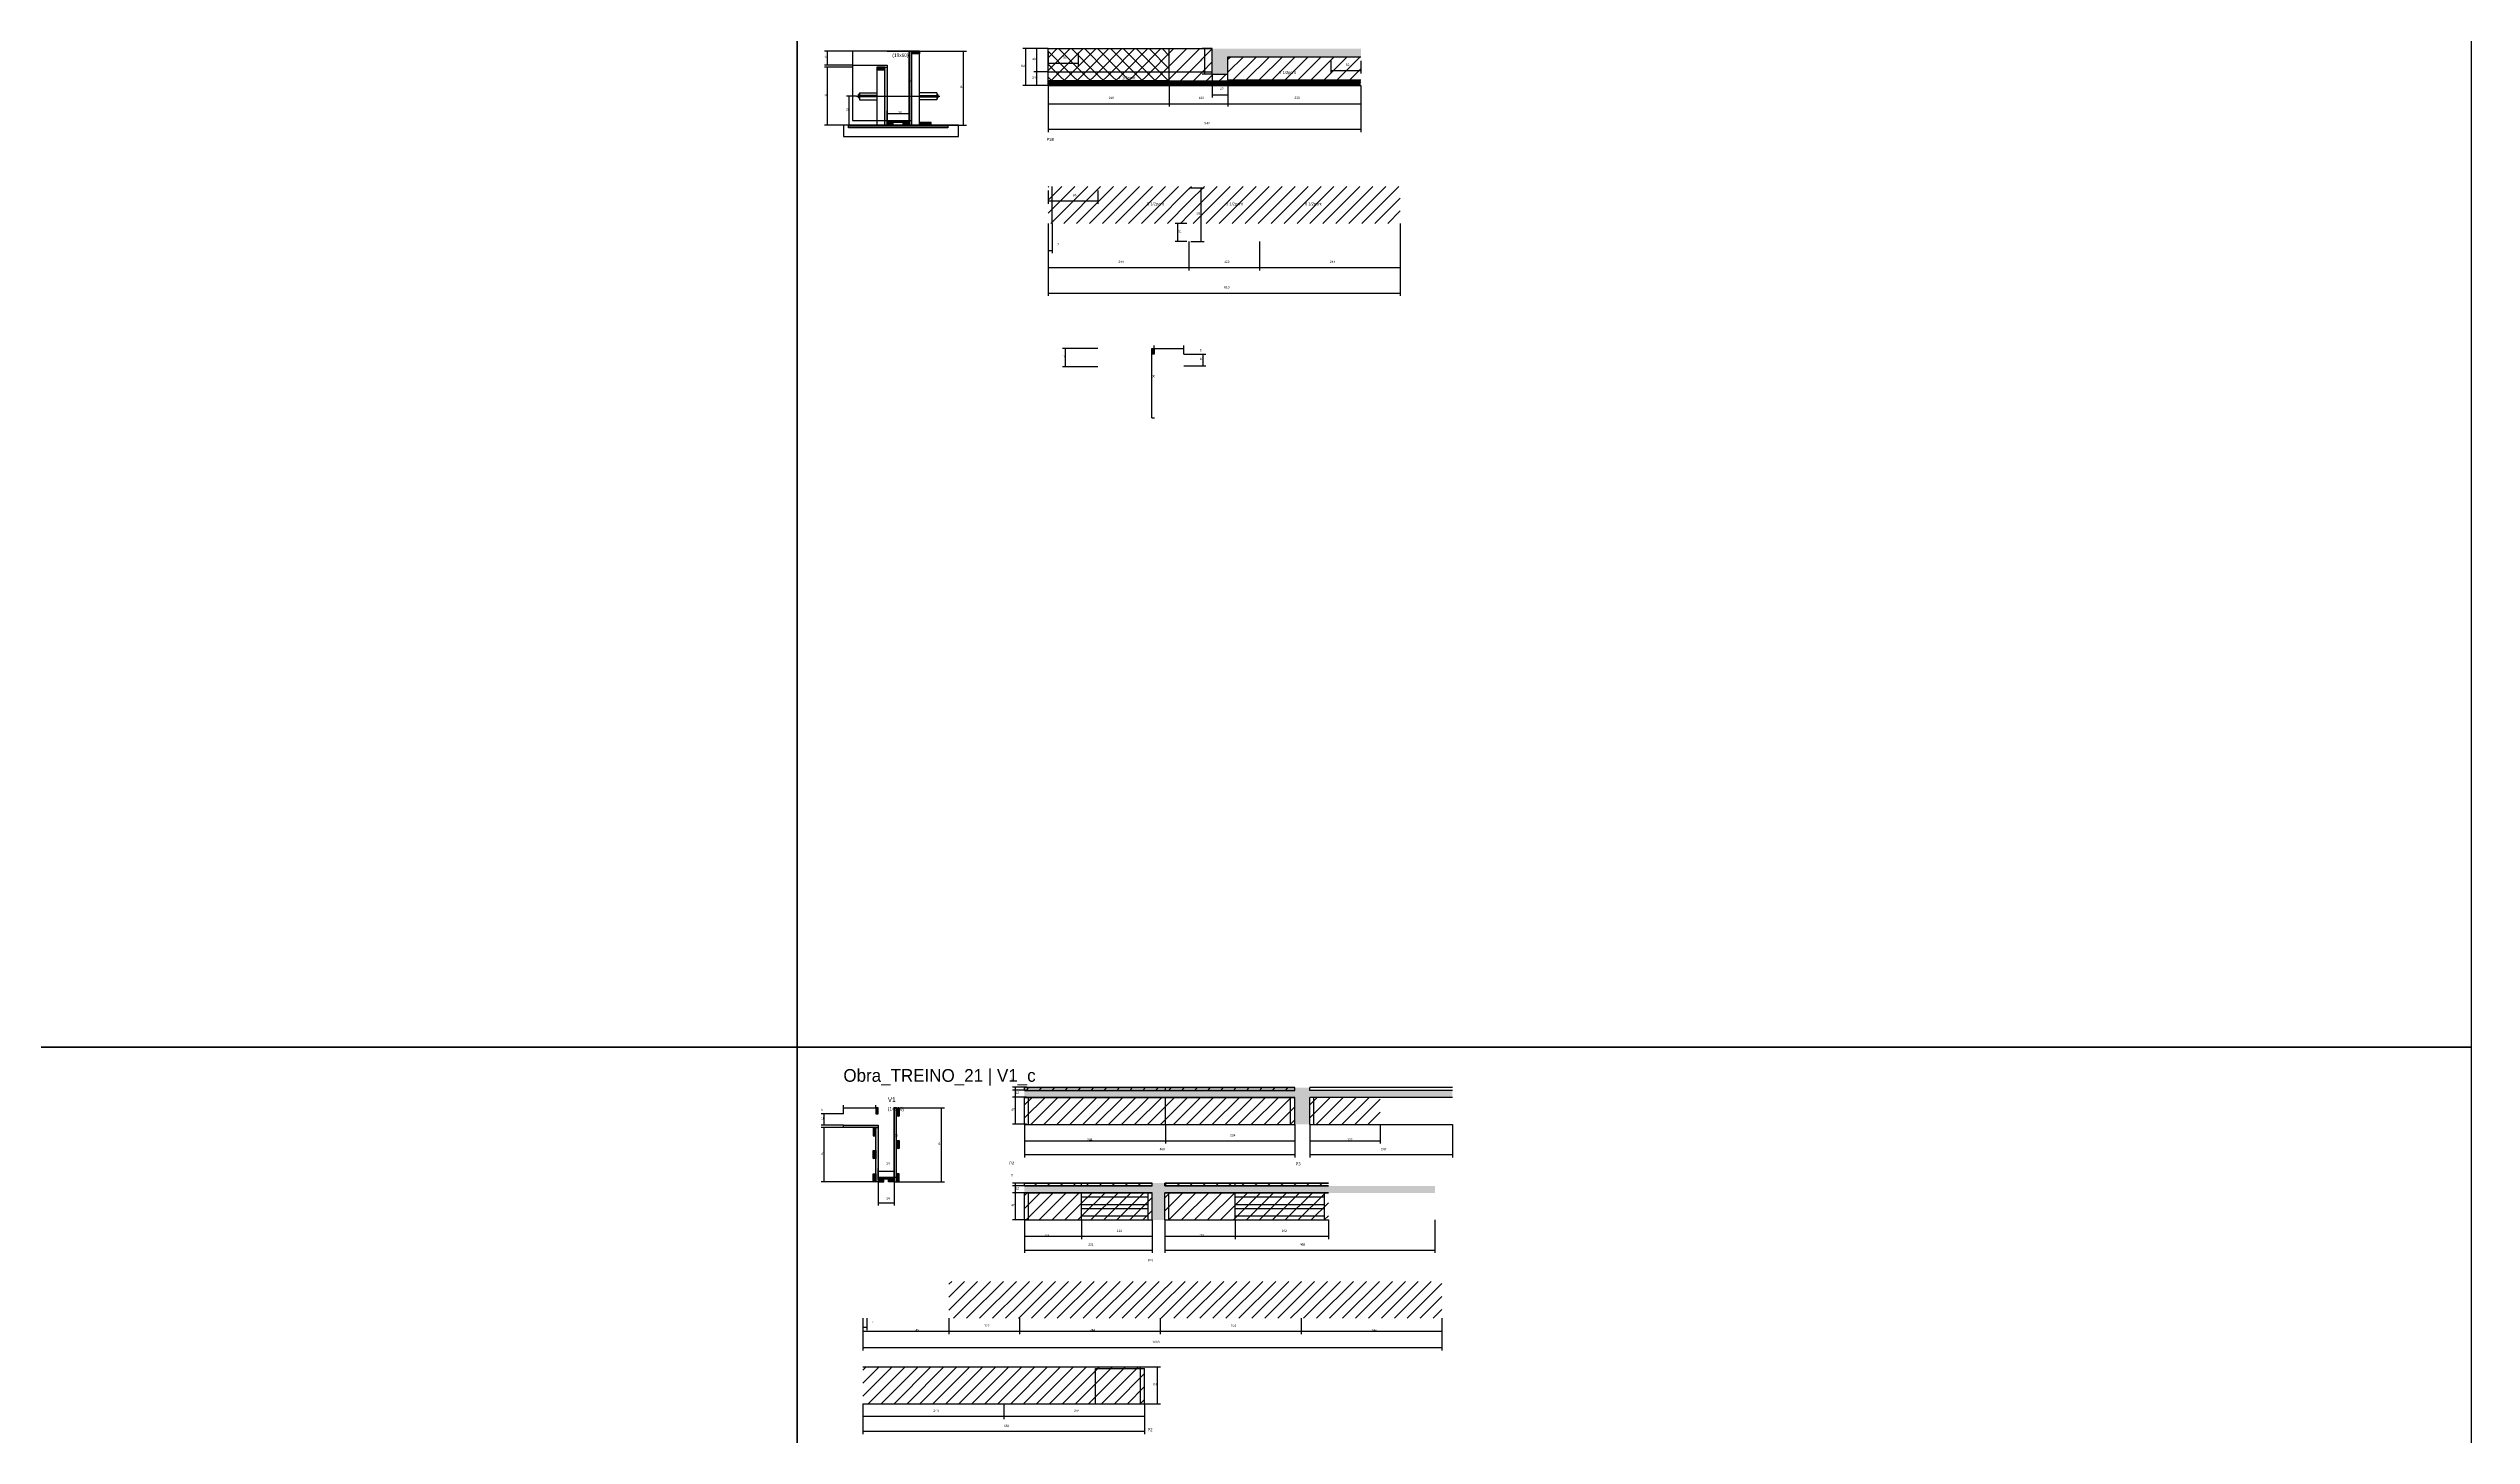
# Model space of a CAD drawing. Header units: metres. Extents: x -41 to 34840, y -36000 to 1848.
# Drawn here: x 30603 to 34800, y -22273 to -19870 of the extents above; entities that cross this region are included whole.
import ezdxf

# ---------------------------------------------------------------- set-up
doc = ezdxf.new("R2010")
doc.units = ezdxf.units.M
for name, color, linetype in [('barrote', 126, 'Continuous'), ('CELL_BORDER', 8, 'Continuous'), ('CONCRETO', 251, 'Continuous'), ('COTA', 4, 'Continuous'), ('Cota Seção (2x)', 4, 'Continuous'), ('Hachura', 253, 'Continuous'), ('LABEL_ID', 3, 'Continuous'), ('Madeira', 126, 'Continuous'), ('NOMENCLATURA', 7, 'Continuous'), ('Painéis', 200, 'Continuous'), ('SARR_2.2x7', 40, 'Continuous'), ('SCO-___-LAJ', 4, 'Continuous'), ('TENSOR', 2, 'Continuous'), ('Texto Seção', 7, 'Continuous')]:
    doc.layers.add(name, color=color, linetype=linetype)

msp = doc.modelspace()

# ---------------------------------------------------------------- hatches: boundary and pattern name
at = {"layer": 'COTA'}
h = msp.add_hatch(dxfattribs=at)
h.set_pattern_fill('AR-CONC', scale=0.03)
h.paths.add_polyline_path([(32646, -19884), (32876.5, -19884), (32876.5, -19870), (32619, -19870), (32619, -19914), (32646, -19914)])
h = msp.add_hatch(dxfattribs=at)
h.set_pattern_fill('AR-CONC', scale=0.03)
h.paths.add_polyline_path([(32761.7, -21734), (32787.9, -21734), (32787.9, -21687), (33034.9, -21687), (33034.9, -21675), (32787.9, -21675), (32787.9, -21670), (32761.7, -21670), (32761.7, -21675), (32293.7, -21675), (32293.7, -21687), (32761.7, -21687)])
h = msp.add_hatch(dxfattribs=at)
h.set_pattern_fill('AR-CONC', scale=0.03)
h.paths.add_polyline_path([(32514.7, -21899.4), (32536.6, -21899.4), (32536.6, -21852.4), (32820.1, -21852.4), (33004.6, -21852.4), (33004.6, -21840.4), (32820.1, -21840.4), (32536.6, -21840.4), (32536.6, -21835.4), (32514.7, -21835.4), (32514.7, -21840.4), (32293.7, -21840.4), (32293.7, -21852.4), (32514.7, -21852.4)])
at = {"layer": 'Hachura'}
h = msp.add_hatch(color=8, dxfattribs=at)
h.dxf.hatch_style = 1
h.paths.add_polyline_path([(32097.8, -19874.4), (32093.8, -19874.4), (32093.8, -19874.4), (32093.8, -20002.4), (32093.8, -20002.4), (32097.8, -20002.4), (32097.8, -20002.4), (32097.8, -19874.4)])
h = msp.add_hatch(dxfattribs=at)
h.set_pattern_fill('ANSI31', scale=0.5)
h.paths.add_polyline_path([(32111.8, -19874.4), (32111.8, -19878.8), (32111.8, -19878.8), (32097.8, -19878.8), (32097.8, -19878.8), (32097.8, -19874.4), (32097.8, -19874.4), (32111.8, -19874.4)])
h = msp.add_hatch(dxfattribs=at)
h.set_pattern_fill('ANSI37', scale=5)
h.paths.add_polyline_path([(32544.5, -19910), (32544.5, -19870), (32334.5, -19870), (32334.5, -19910)])
h = msp.add_hatch(dxfattribs=at)
h.set_pattern_fill('ANSI31', scale=5)
h.paths.add_polyline_path([(32619, -19910), (32619, -19870), (32544.5, -19870), (32544.5, -19910)])
h = msp.add_hatch(dxfattribs=at)
h.set_pattern_fill('ANSI31', scale=5)
h.paths.add_polyline_path([(32876.5, -19924), (32876.5, -19884), (32646, -19884), (32646, -19924)])
h = msp.add_hatch(dxfattribs=at)
h.set_pattern_fill('ANSI31', scale=0.5)
h.paths.add_polyline_path([(32037.8, -19902.4), (32037.8, -19906.8), (32037.8, -19906.8), (32051.8, -19906.8), (32051.8, -19906.8), (32051.8, -19902.4), (32051.8, -19902.4), (32037.8, -19902.4)])
h = msp.add_hatch(color=8, dxfattribs=at)
h.dxf.hatch_style = 1
h.paths.add_polyline_path([(32051.8, -19902.4), (32055.8, -19902.4), (32055.8, -19902.4), (32055.8, -20002.4), (32055.8, -20002.4), (32051.8, -20002.4), (32051.8, -20002.4), (32051.8, -19902.4)])
h = msp.add_hatch(dxfattribs=at)
h.set_pattern_fill('ANSI37', scale=5)
h.paths.add_polyline_path([(32334.5, -19910), (32334.5, -19934), (32544.5, -19934), (32544.5, -19910)])
h = msp.add_hatch(dxfattribs=at)
h.set_pattern_fill('ANSI31', scale=5)
h.paths.add_polyline_path([(32544.5, -19910), (32544.5, -19934), (32646, -19934), (32646, -19914), (32619, -19914), (32619, -19910)])
h = msp.add_hatch(dxfattribs=at)
h.set_pattern_fill('ANSI31', scale=5)
h.paths.add_polyline_path([(32646, -19924), (32646, -19934), (32876.5, -19934), (32876.5, -19924)])
h = msp.add_hatch(color=8, dxfattribs=at)
h.dxf.hatch_style = 1
h.paths.add_polyline_path([(32055.8, -19998), (32055.8, -19994.4), (32055.8, -19994.4), (32093.8, -19994.4), (32093.8, -19994.4), (32093.8, -19998), (32093.8, -19998), (32055.8, -19998)])
h = msp.add_hatch(dxfattribs=at)
h.set_pattern_fill('ANSI31', scale=0.5)
h.paths.add_polyline_path([(32055.8, -20002.4), (32055.8, -19998), (32055.8, -19998), (32065.8, -19998), (32065.8, -19998), (32065.8, -20002.4), (32065.8, -20002.4), (32055.8, -20002.4)])
h = msp.add_hatch(dxfattribs=at)
h.set_pattern_fill('ANSI31', scale=0.5)
h.paths.add_polyline_path([(32083.8, -20002.4), (32083.8, -19998), (32083.8, -19998), (32093.8, -19998), (32093.8, -19998), (32093.8, -20002.4), (32093.8, -20002.4), (32083.8, -20002.4)])
h = msp.add_hatch(dxfattribs=at)
h.set_pattern_fill('ANSI31', scale=0.5)
h.paths.add_polyline_path([(32131.8, -20002.4), (32131.8, -19998), (32131.8, -19998), (32111.8, -19998), (32111.8, -19998), (32111.8, -20002.4), (32111.8, -20002.4), (32131.8, -20002.4)])
h = msp.add_hatch(dxfattribs=at)
h.set_pattern_fill('ANSI31', scale=5)
h.paths.add_polyline_path([(32334.5, -20108.9), (32334.5, -20172.9), (32578.5, -20172.9), (32578.5, -20108.9)])
h = msp.add_hatch(dxfattribs=at)
h.set_pattern_fill('ANSI31', scale=5)
h.paths.add_polyline_path([(32700.5, -20172.9), (32700.5, -20108.9), (32578.5, -20108.9), (32578.5, -20172.9)])
h = msp.add_hatch(dxfattribs=at)
h.set_pattern_fill('ANSI31', scale=5)
h.paths.add_polyline_path([(32700.5, -20172.9), (32944.5, -20172.9), (32944.5, -20108.9), (32700.5, -20108.9)])
h = msp.add_hatch(color=8, dxfattribs=at)
h.dxf.hatch_style = 1
h.paths.add_polyline_path([(32514.1, -20389.6), (32518.1, -20389.6), (32518.1, -20389.6), (32518.1, -20399.6), (32518.1, -20399.6), (32514.1, -20399.6), (32514.1, -20399.6), (32514.1, -20389.6)])
h = msp.add_hatch(dxfattribs=at)
h.set_pattern_fill('ANSI31', scale=5)
h.paths.add_polyline_path([(32293.7, -21670), (32293.7, -21675), (32537.7, -21675), (32537.7, -21670)])
h = msp.add_hatch(dxfattribs=at)
h.set_pattern_fill('ANSI31', scale=5)
h.paths.add_polyline_path([(32293.7, -21687), (32293.7, -21734), (32537.7, -21734), (32537.7, -21687)])
h = msp.add_hatch(dxfattribs=at)
h.set_pattern_fill('ANSI31', scale=5)
h.paths.add_polyline_path([(32761.7, -21675), (32761.7, -21670), (32537.7, -21670), (32537.7, -21675)])
h = msp.add_hatch(dxfattribs=at)
h.set_pattern_fill('ANSI31', scale=5)
h.paths.add_polyline_path([(32761.7, -21734), (32761.7, -21687), (32537.7, -21687), (32537.7, -21734)])
h = msp.add_hatch(dxfattribs=at)
h.set_pattern_fill('ANSI31', scale=5)
h.paths.add_polyline_path([(32787.9, -21687), (32787.9, -21734), (32909.9, -21734), (32909.9, -21687)])
h = msp.add_hatch(color=8, dxfattribs=at)
h.dxf.hatch_style = 1
h.paths.add_polyline_path([(31980, -21739.4), (31980, -21735.4), (31980, -21735.4), (32040, -21735.4), (32040, -21735.4), (32040, -21739.4), (32040, -21739.4), (31980, -21739.4)])
h = msp.add_hatch(dxfattribs=at)
h.set_pattern_fill('ANSI31', scale=0.5)
h.paths.add_polyline_path([(32036, -21739.4), (32031.6, -21739.4), (32031.6, -21739.4), (32031.6, -21753.4), (32031.6, -21753.4), (32036, -21753.4), (32036, -21753.4), (32036, -21739.4)])
h = msp.add_hatch(color=8, dxfattribs=at)
h.dxf.hatch_style = 1
h.paths.add_polyline_path([(32040, -21705.4), (32036, -21705.4), (32036, -21705.4), (32036, -21715.4), (32036, -21715.4), (32040, -21715.4), (32040, -21715.4), (32040, -21705.4)])
h = msp.add_hatch(color=8, dxfattribs=at)
h.dxf.hatch_style = 1
h.paths.add_polyline_path([(32036, -21739.4), (32040, -21739.4), (32040, -21739.4), (32040, -21833.4), (32040, -21833.4), (32036, -21833.4), (32036, -21833.4), (32036, -21739.4)])
h = msp.add_hatch(color=8, dxfattribs=at)
h.dxf.hatch_style = 1
h.paths.add_polyline_path([(32072, -21705.4), (32068, -21705.4), (32068, -21705.4), (32068, -21833.4), (32068, -21833.4), (32072, -21833.4), (32072, -21833.4), (32072, -21705.4)])
h = msp.add_hatch(dxfattribs=at)
h.set_pattern_fill('ANSI31', scale=0.5)
h.paths.add_polyline_path([(32072, -21705.4), (32076.4, -21705.4), (32076.4, -21705.4), (32076.4, -21719.4), (32076.4, -21719.4), (32072, -21719.4), (32072, -21719.4), (32072, -21705.4)])
h = msp.add_hatch(dxfattribs=at)
h.set_pattern_fill('ANSI31', scale=0.5)
h.paths.add_polyline_path([(32036, -21793), (32031.6, -21793), (32031.6, -21793), (32031.6, -21779), (32031.6, -21779), (32036, -21779), (32036, -21779), (32036, -21793)])
h = msp.add_hatch(dxfattribs=at)
h.set_pattern_fill('ANSI31', scale=0.5)
h.paths.add_polyline_path([(32076.4, -21775.7), (32072, -21775.7), (32072, -21775.7), (32072, -21761.7), (32072, -21761.7), (32076.4, -21761.7), (32076.4, -21761.7), (32076.4, -21775.7)])
h = msp.add_hatch(dxfattribs=at)
h.set_pattern_fill('ANSI31', scale=0.5)
h.paths.add_polyline_path([(32036, -21833.4), (32031.6, -21833.4), (32031.6, -21833.4), (32031.6, -21819.4), (32031.6, -21819.4), (32036, -21819.4), (32036, -21819.4), (32036, -21833.4)])
h = msp.add_hatch(dxfattribs=at)
h.set_pattern_fill('ANSI31', scale=0.5)
h.paths.add_polyline_path([(32072, -21833.4), (32076.4, -21833.4), (32076.4, -21833.4), (32076.4, -21819.4), (32076.4, -21819.4), (32072, -21819.4), (32072, -21819.4), (32072, -21833.4)])
h = msp.add_hatch(color=8, dxfattribs=at)
h.dxf.hatch_style = 1
h.paths.add_polyline_path([(32040, -21829), (32040, -21825.4), (32040, -21825.4), (32068, -21825.4), (32068, -21825.4), (32068, -21829), (32068, -21829), (32040, -21829)])
h = msp.add_hatch(dxfattribs=at)
h.set_pattern_fill('ANSI31', scale=0.5)
h.paths.add_polyline_path([(32050, -21833.4), (32050, -21829), (32050, -21829), (32040, -21829), (32040, -21829), (32040, -21833.4), (32040, -21833.4), (32050, -21833.4)])
h = msp.add_hatch(dxfattribs=at)
h.set_pattern_fill('ANSI31', scale=0.5)
h.paths.add_polyline_path([(32058, -21833.4), (32058, -21829), (32058, -21829), (32068, -21829), (32068, -21829), (32068, -21833.4), (32068, -21833.4), (32058, -21833.4)])
h = msp.add_hatch(dxfattribs=at)
h.set_pattern_fill('ANSI31', scale=5)
h.paths.add_polyline_path([(32392.7, -21840.4), (32392.7, -21835.4), (32293.7, -21835.4), (32293.7, -21840.4)])
h = msp.add_hatch(dxfattribs=at)
h.set_pattern_fill('ANSI31', scale=5)
h.paths.add_polyline_path([(32392.7, -21899.4), (32392.7, -21852.4), (32293.7, -21852.4), (32293.7, -21899.4)])
h = msp.add_hatch(dxfattribs=at)
h.set_pattern_fill('ANSI31', scale=5)
h.paths.add_polyline_path([(32392.7, -21835.4), (32392.7, -21840.4), (32514.7, -21840.4), (32514.7, -21835.4)])
h = msp.add_hatch(dxfattribs=at)
h.set_pattern_fill('ANSI31', scale=5)
h.paths.add_polyline_path([(32392.7, -21852.4), (32392.7, -21899.4), (32514.7, -21899.4), (32514.7, -21852.4)])
h = msp.add_hatch(dxfattribs=at)
h.set_pattern_fill('ANSI31', scale=5)
h.paths.add_polyline_path([(32658.6, -21840.4), (32658.6, -21835.4), (32536.6, -21835.4), (32536.6, -21840.4)])
h = msp.add_hatch(dxfattribs=at)
h.set_pattern_fill('ANSI31', scale=5)
h.paths.add_polyline_path([(32658.6, -21899.4), (32658.6, -21852.4), (32536.6, -21852.4), (32536.6, -21899.4)])
h = msp.add_hatch(dxfattribs=at)
h.set_pattern_fill('ANSI31', scale=5)
h.paths.add_polyline_path([(32820.1, -21840.4), (32820.1, -21835.4), (32658.6, -21835.4), (32658.6, -21840.4)])
h = msp.add_hatch(dxfattribs=at)
h.set_pattern_fill('ANSI31', scale=5)
h.paths.add_polyline_path([(32658.6, -21899.4), (32820.1, -21899.4), (32820.1, -21852.4), (32658.6, -21852.4)])
h = msp.add_hatch(dxfattribs=at)
h.set_pattern_fill('ANSI31', scale=5)
h.paths.add_polyline_path([(32162.8, -22005.8), (32162.8, -22069.8), (32284.8, -22069.8), (32284.8, -22005.8)])
h = msp.add_hatch(dxfattribs=at)
h.set_pattern_fill('ANSI31', scale=5)
h.paths.add_polyline_path([(32284.8, -22005.8), (32284.8, -22069.8), (32528.8, -22069.8), (32528.8, -22005.8)])
h = msp.add_hatch(dxfattribs=at)
h.set_pattern_fill('ANSI31', scale=5)
h.paths.add_polyline_path([(32528.8, -22005.8), (32528.8, -22069.8), (32772.8, -22069.8), (32772.8, -22005.8)])
h = msp.add_hatch(dxfattribs=at)
h.set_pattern_fill('ANSI31', scale=5)
h.paths.add_polyline_path([(32772.8, -22005.8), (32772.8, -22069.8), (33016.8, -22069.8), (33016.8, -22005.8)])
h = msp.add_hatch(dxfattribs=at)
h.set_pattern_fill('ANSI31', scale=5)
h.paths.add_polyline_path([(32257.8, -22217.9), (32257.8, -22153.9), (32013.8, -22153.9), (32013.8, -22217.9)])
h = msp.add_hatch(dxfattribs=at)
h.set_pattern_fill('ANSI31', scale=5)
h.paths.add_polyline_path([(32501.8, -22217.9), (32501.8, -22153.9), (32257.8, -22153.9), (32257.8, -22217.9)])

# ---------------------------------------------------------------- linework, layer by layer
for p, q in [((32005.8, -19949.5), (32005.8, -19955.5)), ((32007.8, -19949.5), (32005.8, -19949.5)), ((32007.8, -19955.5), (32005.8, -19955.5)), ((32007.8, -19946.5), (32007.8, -19958.5)), ((32007.8, -19946.5), (32037.8, -19946.5)), ((32037.8, -19951.5), (32007.8, -19951.5)), ((32037.8, -19953.5), (32007.8, -19953.5)), ((32007.8, -19958.5), (32037.8, -19958.5)), ((32141.8, -19946.5), (32111.8, -19946.5)), ((32111.8, -19951.5), (32141.8, -19951.5)), ((32111.8, -19953.5), (32141.8, -19953.5)), ((32141.8, -19958.5), (32111.8, -19958.5)), ((32141.8, -19946.5), (32141.8, -19958.5)), ((32143.8, -19949.5), (32141.8, -19949.5)), ((32141.8, -19955.5), (32143.8, -19955.5)), ((32143.8, -19949.5), (32143.8, -19955.5))]:
    msp.add_line(p, q)
at = {"layer": 'barrote'}
msp.add_lwpolyline([(31980, -20022.4), (32179.6, -20022.4), (32179.6, -20002.4), (31980, -20002.4)], close=True, dxfattribs=at)
at = {"layer": 'CELL_BORDER'}
for points in [[(29000, -21600), (31900, -21600), (31900, -19800), (29000, -19800)], [(31900, -21600), (34800, -21600), (34800, -19800), (31900, -19800)], [(29000, -23400), (31900, -23400), (31900, -21600), (29000, -21600)], [(31900, -23400), (34800, -23400), (34800, -21600), (31900, -21600)]]:
    msp.add_lwpolyline(points, close=True, dxfattribs=at)
at = {"layer": 'CONCRETO'}
for points in [[(32093.8, -19894.4), (32093.8, -19874.4), (31995.8, -19874.4), (31995.8, -19898.4), (32055.8, -19898.4), (32055.8, -19994.4), (32093.8, -19994.4), (32093.8, -19894.4)], [(31995.8, -19994.4), (32093.8, -19994.4), (32093.8, -19874.4), (31995.8, -19874.4)]]:
    msp.add_lwpolyline(points, close=True, dxfattribs=at)
at = {"layer": 'COTA'}
for p, q in [((31995.8, -19874.4), (31947.5, -19874.4)), ((31952.5, -19898.4), (31952.5, -19874.4)), ((32111.8, -19874.4), (32193.3, -19874.4)), ((32188.3, -20002.4), (32188.3, -19874.4)), ((32334.5, -19870), (32291, -19870)), ((32296, -19934), (32296, -19870)), ((32334.5, -19870), (32310.1, -19870)), ((32315.1, -19910), (32315.1, -19870)), ((32334.5, -19877), (32334.5, -19900.1)), ((32386.5, -19877), (32386.5, -19900.1)), ((32619, -19870), (32601.2, -19870)), ((32606.2, -19914), (32606.2, -19870)), ((32824, -19891), (32824, -19913.1)), ((32876.5, -19891), (32876.5, -19913.1)), ((31995.8, -19898.4), (31947.5, -19898.4)), ((31995.8, -19902.4), (31947.5, -19902.4)), ((31952.5, -20002.4), (31952.5, -19902.4)), ((32334.5, -19934), (32291, -19934)), ((32334.5, -19910), (32310.1, -19910)), ((32334.5, -19910), (32310.1, -19910)), ((32334.5, -19934), (32310.1, -19934)), ((32315.1, -19934), (32315.1, -19910)), ((32334.5, -19895.1), (32386.5, -19895.1)), ((32334.5, -19934), (32334.5, -19970.5)), ((32334.5, -19934), (32334.5, -20014.5)), ((32544.5, -19934), (32544.5, -19970.5)), ((32544.5, -19934), (32544.5, -19970.5)), ((32619, -19914), (32601.2, -19914)), ((32619, -19914), (32619, -19954.9)), ((32646, -19934), (32646, -19970.5)), ((32646, -19934), (32646, -19970.5)), ((32646, -19934), (32646, -19954.9)), ((32824, -19908.1), (32876.5, -19908.1)), ((32876.5, -19934), (32876.5, -20014.5)), ((32876.5, -19934), (32876.5, -19970.5)), ((32002.8, -19952.5), (31985.3, -19952.5)), ((31990.3, -20002.4), (31990.3, -19952.5)), ((32334.5, -19965.5), (32544.5, -19965.5)), ((32544.5, -19965.5), (32646, -19965.5)), ((32619, -19949.9), (32646, -19949.9)), ((32646, -19965.5), (32876.5, -19965.5)), ((32017.8, -20002.4), (31947.5, -20002.4)), ((32002.8, -20002.4), (31985.3, -20002.4)), ((32131.8, -20002.4), (32193.3, -20002.4)), ((32334.5, -20009.5), (32876.5, -20009.5)), ((32334.5, -20115.9), (32334.5, -20138.9)), ((32334.5, -20133.9), (32420.5, -20133.9)), ((32420.5, -20115.9), (32420.5, -20138.9)), ((32582, -20111.1), (32604.9, -20111.1)), ((32599.9, -20203.9), (32599.9, -20111.1)), ((32334.5, -20172.9), (32334.5, -20224.6)), ((32341.5, -20172.9), (32341.5, -20224.6)), ((32575, -20172.9), (32554.5, -20172.9)), ((32559.5, -20203.9), (32559.5, -20172.9)), ((32944.5, -20172.9), (32944.5, -20254.5)), ((32944.5, -20172.9), (32944.5, -20298.5)), ((32334.5, -20203.9), (32334.5, -20254.5)), ((32334.5, -20203.9), (32334.5, -20298.5)), ((32334.5, -20219.6), (32341.5, -20219.6)), ((32575, -20203.9), (32554.5, -20203.9)), ((32578.5, -20203.9), (32578.5, -20254.5)), ((32578.5, -20203.9), (32578.5, -20254.5)), ((32582, -20203.9), (32604.9, -20203.9)), ((32700.5, -20203.9), (32700.5, -20254.5)), ((32700.5, -20203.9), (32700.5, -20254.5)), ((32334.5, -20249.5), (32578.5, -20249.5)), ((32578.5, -20249.5), (32700.5, -20249.5)), ((32700.5, -20249.5), (32944.5, -20249.5)), ((32334.5, -20293.5), (32944.5, -20293.5)), ((32420.5, -20389.6), (32359.8, -20389.6)), ((32364.8, -20421.6), (32364.8, -20389.6)), ((32518.1, -20389.6), (32518.1, -20384.6)), ((32518.1, -20389.6), (32569.7, -20389.6)), ((32569.7, -20399.6), (32569.7, -20384.6)), ((32420.5, -20421.6), (32359.8, -20421.6)), ((32569.7, -20399.6), (32607.9, -20399.6)), ((32569.7, -20419.6), (32607.9, -20419.6)), ((32602.9, -20419.6), (32602.9, -20399.6)), ((32296.9, -21669.6), (32273.2, -21669.6)), ((32296.9, -21674.6), (32273.2, -21674.6)), ((32296.9, -21674.6), (32273.2, -21674.6)), ((32296.9, -21686.6), (32273.2, -21686.6)), ((32296.9, -21686.6), (32273.2, -21686.6)), ((32278.2, -21674.6), (32278.2, -21669.6)), ((32278.2, -21686.6), (32278.2, -21674.6)), ((32278.2, -21733.6), (32278.2, -21686.6)), ((31980, -21715.4), (31941.8, -21715.4)), ((31980, -21735.4), (31941.8, -21735.4)), ((31980, -21739.4), (31941.8, -21739.4)), ((31946.8, -21735.4), (31946.8, -21715.4)), ((31946.8, -21833.4), (31946.8, -21739.4)), ((31980, -21715.4), (31980, -21700.4)), ((31980, -21705.4), (32036, -21705.4)), ((32036, -21705.4), (32036, -21700.4)), ((32072, -21705.4), (32155.2, -21705.4)), ((32150.2, -21833.4), (32150.2, -21705.4)), ((32296.9, -21733.6), (32273.2, -21733.6)), ((32293.7, -21734), (32293.7, -21767.2)), ((32293.7, -21734), (32293.7, -21791.1)), ((32537.7, -21734), (32537.7, -21767.2)), ((32537.7, -21734), (32537.7, -21767.2)), ((32761.7, -21734), (32761.7, -21767.2)), ((32761.7, -21734), (32761.7, -21791.1)), ((32787.9, -21734), (32787.9, -21767.2)), ((32787.9, -21734), (32787.9, -21791.1)), ((32909.9, -21734), (32909.9, -21767.2)), ((33034.9, -21734), (33034.9, -21791.1)), ((32293.7, -21762.2), (32537.7, -21762.2)), ((32537.7, -21762.2), (32761.7, -21762.2)), ((32787.9, -21762.2), (32909.9, -21762.2)), ((32293.7, -21786.1), (32761.7, -21786.1)), ((32787.9, -21786.1), (33034.9, -21786.1)), ((32031.6, -21833.4), (31941.8, -21833.4)), ((32040, -21833.4), (32040, -21874.6)), ((32068, -21833.4), (32068, -21874.6)), ((32076.4, -21833.4), (32155.2, -21833.4)), ((32296.9, -21835.4), (32273.2, -21835.4)), ((32296.9, -21840.4), (32273.2, -21840.4)), ((32296.9, -21840.4), (32273.2, -21840.4)), ((32296.9, -21852.4), (32273.2, -21852.4)), ((32296.9, -21852.4), (32273.2, -21852.4)), ((32278.2, -21840.4), (32278.2, -21835.4)), ((32278.2, -21852.4), (32278.2, -21840.4)), ((32278.2, -21899.4), (32278.2, -21852.4)), ((32040, -21869.6), (32068, -21869.6)), ((32296.9, -21899.4), (32273.2, -21899.4)), ((32293.7, -21899.4), (32293.7, -21932.6)), ((32293.7, -21899.4), (32293.7, -21956.5)), ((32392.7, -21899.4), (32392.7, -21932.6)), ((32392.7, -21899.4), (32392.7, -21932.6)), ((32514.7, -21899.4), (32514.7, -21932.6)), ((32514.7, -21899.4), (32514.7, -21956.5)), ((32536.6, -21899.4), (32536.6, -21932.6)), ((32536.6, -21899.4), (32536.6, -21956.5)), ((32658.6, -21899.4), (32658.6, -21932.6)), ((32658.6, -21899.4), (32658.6, -21932.6)), ((32820.1, -21899.4), (32820.1, -21932.6)), ((33004.6, -21899.4), (33004.6, -21956.5)), ((32293.7, -21927.6), (32392.7, -21927.6)), ((32392.7, -21927.6), (32514.7, -21927.6)), ((32536.6, -21927.6), (32658.6, -21927.6)), ((32658.6, -21927.6), (32820.1, -21927.6)), ((32293.7, -21951.5), (32514.7, -21951.5)), ((32536.6, -21951.5), (33004.6, -21951.5)), ((32013.8, -22069.8), (32013.8, -22097.1)), ((32013.8, -22069.8), (32013.8, -22125.5)), ((32013.8, -22069.8), (32013.8, -22090.3)), ((32020.8, -22069.8), (32020.8, -22090.3)), ((32162.8, -22069.8), (32162.8, -22097.1)), ((32162.8, -22069.8), (32162.8, -22097.1)), ((32284.8, -22069.8), (32284.8, -22097.1)), ((32284.8, -22069.8), (32284.8, -22097.1)), ((32528.8, -22069.8), (32528.8, -22097.1)), ((32528.8, -22069.8), (32528.8, -22097.1)), ((32772.8, -22069.8), (32772.8, -22097.1)), ((32772.8, -22069.8), (32772.8, -22097.1)), ((33016.8, -22069.8), (33016.8, -22097.1)), ((33016.8, -22069.8), (33016.8, -22125.5)), ((32013.8, -22085.3), (32020.8, -22085.3)), ((32013.8, -22092.1), (32162.8, -22092.1)), ((32162.8, -22092.1), (32284.8, -22092.1)), ((32284.8, -22092.1), (32528.8, -22092.1)), ((32528.8, -22092.1), (32772.8, -22092.1)), ((32772.8, -22092.1), (33016.8, -22092.1)), ((32013.8, -22120.5), (33016.8, -22120.5)), ((32501.8, -22153.9), (32529.2, -22153.9)), ((32524.2, -22217.9), (32524.2, -22153.9)), ((32013.8, -22217.9), (32013.8, -22244.6)), ((32013.8, -22217.9), (32013.8, -22270.5)), ((32013.8, -22239.6), (32257.8, -22239.6)), ((32257.8, -22217.9), (32257.8, -22244.6)), ((32257.8, -22217.9), (32257.8, -22244.6)), ((32257.8, -22239.6), (32501.8, -22239.6)), ((32501.8, -22217.9), (32501.8, -22244.6)), ((32501.8, -22217.9), (32529.2, -22217.9)), ((32501.8, -22217.9), (32501.8, -22270.5)), ((32013.8, -22265.5), (32501.8, -22265.5))]:
    msp.add_line(p, q, dxfattribs=at)
at = {"layer": 'Cota Seção (2x)'}
for p, q in [((32055.8, -19874.4), (32098.8, -19874.4)), ((32093.8, -19994.4), (32093.8, -19874.4)), ((32055.8, -19994.4), (32055.8, -19977.6)), ((32055.8, -19982.6), (32093.8, -19982.6)), ((32055.8, -19994.4), (32098.8, -19994.4)), ((32093.8, -19994.4), (32093.8, -19977.6)), ((32514.1, -20509.6), (32514.1, -20389.6)), ((32514.1, -20389.6), (32519.1, -20389.6)), ((32514.1, -20509.6), (32519.1, -20509.6)), ((32068, -21825.4), (32068, -21705.4)), ((32068, -21705.4), (32073, -21705.4)), ((32040, -21825.4), (32040, -21810)), ((32040, -21815), (32068, -21815)), ((32068, -21825.4), (32068, -21810)), ((32068, -21825.4), (32073, -21825.4))]:
    msp.add_line(p, q, dxfattribs=at)
at = {"layer": 'Madeira'}
for points in [[(32111.8, -19874.4), (32111.8, -19878.8), (32097.8, -19878.8), (32097.8, -19874.4)], [(32111.8, -19874.4), (32097.8, -19874.4), (32097.8, -20002.4), (32111.8, -20002.4)], [(32037.8, -19902.4), (32037.8, -19906.8), (32051.8, -19906.8), (32051.8, -19902.4)], [(32037.8, -20002.4), (32051.8, -20002.4), (32051.8, -19902.4), (32037.8, -19902.4)], [(31980, -20022.4), (32179.6, -20022.4), (32179.6, -20002.4), (31980, -20002.4)], [(32055.8, -20002.4), (32055.8, -19998), (32065.8, -19998), (32065.8, -20002.4)], [(32083.8, -20002.4), (32083.8, -19998), (32093.8, -19998), (32093.8, -20002.4)], [(32131.8, -20002.4), (32131.8, -19998), (32111.8, -19998), (32111.8, -20002.4)], [(32036, -21739.4), (32031.6, -21739.4), (32031.6, -21753.4), (32036, -21753.4)], [(32072, -21705.4), (32076.4, -21705.4), (32076.4, -21719.4), (32072, -21719.4)], [(32036, -21793), (32031.6, -21793), (32031.6, -21779), (32036, -21779)], [(32076.4, -21775.7), (32072, -21775.7), (32072, -21761.7), (32076.4, -21761.7)], [(32036, -21833.4), (32031.6, -21833.4), (32031.6, -21819.4), (32036, -21819.4)], [(32072, -21833.4), (32076.4, -21833.4), (32076.4, -21819.4), (32072, -21819.4)], [(32050, -21833.4), (32050, -21829), (32040, -21829), (32040, -21833.4)], [(32058, -21833.4), (32058, -21829), (32068, -21829), (32068, -21833.4)]]:
    msp.add_lwpolyline(points, close=True, dxfattribs=at)
at = {"layer": 'Painéis'}
for p, q in [((32334.5, -19870), (32619, -19870)), ((32334.5, -19934), (32334.5, -19870)), ((32544.5, -19934), (32544.5, -19870)), ((32619, -19914), (32619, -19870)), ((32646, -19884), (32876.5, -19884)), ((32646, -19934), (32646, -19884)), ((31995.8, -19898.4), (32055.8, -19898.4)), ((32334.5, -19910), (32619, -19910)), ((32334.5, -19934), (32876.5, -19934)), ((32619, -19914), (32646, -19914)), ((32646, -19924), (32876.5, -19924)), ((32293.7, -21670), (32761.7, -21670)), ((32293.7, -21675), (32293.7, -21670)), ((32293.7, -21675), (32761.7, -21675)), ((32293.7, -21687), (32761.7, -21687)), ((32293.7, -21734), (32293.7, -21687)), ((32537.7, -21675), (32537.7, -21670)), ((32537.7, -21734), (32537.7, -21687)), ((32761.7, -21675), (32761.7, -21670)), ((32761.7, -21734), (32761.7, -21687)), ((32787.9, -21675), (32787.9, -21670)), ((32787.9, -21734), (32787.9, -21687)), ((31980, -21735.4), (32040, -21735.4)), ((32293.7, -21734), (32761.7, -21734)), ((32040, -21825.4), (32068, -21825.4)), ((32293.7, -21835.4), (32514.7, -21835.4)), ((32293.7, -21840.4), (32293.7, -21835.4)), ((32293.7, -21840.4), (32514.7, -21840.4)), ((32293.7, -21852.4), (32514.7, -21852.4)), ((32293.7, -21899.4), (32293.7, -21852.4)), ((32392.7, -21840.4), (32392.7, -21835.4)), ((32392.7, -21899.4), (32392.7, -21852.4)), ((32514.7, -21840.4), (32514.7, -21835.4)), ((32514.7, -21899.4), (32514.7, -21852.4)), ((32536.6, -21835.4), (32820.1, -21835.4)), ((32536.6, -21840.4), (32536.6, -21835.4)), ((32536.6, -21840.4), (32820.1, -21840.4)), ((32536.6, -21852.4), (32820.1, -21852.4)), ((32536.6, -21899.4), (32536.6, -21852.4)), ((32658.6, -21840.4), (32658.6, -21835.4)), ((32658.6, -21899.4), (32658.6, -21852.4)), ((32293.7, -21899.4), (32514.7, -21899.4)), ((32536.6, -21899.4), (32820.1, -21899.4)), ((32013.8, -22153.9), (32501.8, -22153.9)), ((32416.6, -22156.9), (32501.4, -22156.9)), ((32416.6, -22217.9), (32416.6, -22156.9)), ((32501.4, -22217.9), (32501.4, -22156.9)), ((32013.8, -22217.9), (32501.8, -22217.9)), ((32416.6, -22217.9), (32501.4, -22217.9))]:
    msp.add_line(p, q, dxfattribs=at)
for points in [[(32097.8, -19874.4), (32093.8, -19874.4), (32093.8, -20002.4), (32097.8, -20002.4)], [(32051.8, -19902.4), (32055.8, -19902.4), (32055.8, -20002.4), (32051.8, -20002.4)], [(32055.8, -19998), (32055.8, -19994.4), (32093.8, -19994.4), (32093.8, -19998)], [(32514.1, -20389.6), (32518.1, -20389.6), (32518.1, -20399.6), (32514.1, -20399.6)], [(31980, -21739.4), (31980, -21735.4), (32040, -21735.4), (32040, -21739.4)], [(32040, -21705.4), (32036, -21705.4), (32036, -21715.4), (32040, -21715.4)], [(32036, -21739.4), (32040, -21739.4), (32040, -21833.4), (32036, -21833.4)], [(32072, -21705.4), (32068, -21705.4), (32068, -21833.4), (32072, -21833.4)], [(32040, -21829), (32040, -21825.4), (32068, -21825.4), (32068, -21829)]]:
    msp.add_lwpolyline(points, close=True, dxfattribs=at)
for points in [[(32761.7, -21670), (32293.7, -21670)], [(32761.7, -21675), (32293.7, -21675)], [(32761.7, -21687), (32293.7, -21687)], [(33034.9, -21670), (32787.9, -21670)], [(33034.9, -21675), (32787.9, -21675)], [(33034.9, -21687), (32787.9, -21687)], [(32293.7, -21734), (32761.7, -21734)], [(32787.9, -21734), (33034.9, -21734)], [(32514.7, -21835.4), (32293.7, -21835.4)], [(32514.7, -21840.4), (32293.7, -21840.4)], [(32514.7, -21852.4), (32293.7, -21852.4)], [(32820.1, -21835.4), (32536.6, -21835.4)], [(32820.1, -21840.4), (32536.6, -21840.4)], [(32820.1, -21852.4), (32536.6, -21852.4)], [(32293.7, -21899.4), (32514.7, -21899.4)], [(32536.6, -21899.4), (32820.1, -21899.4)]]:
    msp.add_lwpolyline(points, dxfattribs=at)
at = {"layer": 'SARR_2.2x7'}
for p, q in [((32335.5, -19925.2), (32543.5, -19925.2)), ((32335.5, -19926.5), (32543.5, -19926.5)), ((32335.5, -19927.8), (32543.5, -19927.8)), ((32335.5, -19929), (32543.5, -19929)), ((32335.5, -19930.2), (32543.5, -19930.2)), ((32335.5, -19931.5), (32543.5, -19931.5)), ((32335.5, -19932.8), (32543.5, -19932.8)), ((32545.5, -19925.7), (32645, -19925.7)), ((32545.5, -19927.3), (32645, -19927.3)), ((32545.5, -19929), (32645, -19929)), ((32545.5, -19930.7), (32645, -19930.7)), ((32545.5, -19932.3), (32645, -19932.3)), ((32647, -19925.2), (32875.5, -19925.2)), ((32647, -19926.5), (32875.5, -19926.5)), ((32647, -19927.8), (32875.5, -19927.8)), ((32647, -19929), (32875.5, -19929)), ((32647, -19930.2), (32875.5, -19930.2)), ((32647, -19931.5), (32875.5, -19931.5)), ((32647, -19932.8), (32875.5, -19932.8)), ((32341.5, -20172.9), (32341.5, -20108.9)), ((32300.7, -21734), (32300.7, -21687)), ((32754.7, -21734), (32754.7, -21687)), ((32794.9, -21734), (32794.9, -21687)), ((32300.7, -21899.4), (32300.7, -21852.4)), ((32392.7, -21859.4), (32507.7, -21859.4)), ((32507.7, -21899.4), (32507.7, -21852.4)), ((32543.6, -21899.4), (32543.6, -21852.4)), ((32658.6, -21859.4), (32813.1, -21859.4)), ((32813.1, -21899.4), (32813.1, -21852.4)), ((32392.7, -21872.4), (32507.7, -21872.4)), ((32392.7, -21879.4), (32507.7, -21879.4)), ((32392.7, -21892.4), (32507.7, -21892.4)), ((32658.6, -21872.4), (32813.1, -21872.4)), ((32658.6, -21879.4), (32813.1, -21879.4)), ((32658.6, -21892.4), (32813.1, -21892.4)), ((32494.8, -22217.9), (32494.8, -22153.9))]:
    msp.add_line(p, q, dxfattribs=at)
at = {"layer": 'SCO-___-LAJ'}
msp.add_lwpolyline([(31989, -20003.8), (32160.7, -20003.8), (32160.7, -20007), (31989, -20007)], close=True, dxfattribs=at)
at = {"layer": 'TENSOR'}
msp.add_line((32002.8, -19952.5), (32147.1, -19952.5), dxfattribs=at)

# ---------------------------------------------------------------- texts
at = {"layer": 'COTA'}
for s, p in [('12', (31947, -19886.4)), ('40', (32307, -19890)), ('52', (32360.5, -19886.9)), ('44', (32598.2, -19892)), ('64', (32182.8, -19938.4)), ('64', (32287.9, -19902)), ('24', (32307.1, -19922)), ('52', (32850.3, -19900)), ('50', (31947, -19952.4)), ('25', (31984.8, -19977.5)), ('210', (32439.5, -19957.4)), ('102', (32595.3, -19957.4)), ('27', (32632.5, -19941.8)), ('230', (32761.3, -19957.3)), ('542', (32605.5, -20001.4)), ('86', (32377.5, -20125.7)), ('31', (32559.5, -20189)), ('93', (32591.8, -20157.5)), ('7', (32350.4, -20211.6)), ('244', (32456.5, -20241.4)), ('122', (32639.5, -20241.5)), ('244', (32822.5, -20241.4)), ('610', (32639.5, -20285.4)), ('5', (32597.4, -20394.6)), ('16', (32359.3, -20405.6)), ('10', (32597.4, -20409.6)), ('5', (32270.6, -21657.8)), ('12', (32278.2, -21680.6)), ('5', (31941.3, -21710.4)), ('10', (31941.3, -21725.4)), ('47', (32270.6, -21710.1)), ('64', (32144.7, -21769.4)), ('244', (32402.1, -21762.2)), ('468', (32527.7, -21778.5)), ('224', (32649.7, -21754.6)), ('122', (32852.6, -21762.2)), ('247', (32911.4, -21778.6)), ('47', (31941.3, -21786.4)), ('5', (32270.6, -21823.7)), ('14', (32054, -21864.1)), ('12', (32278.2, -21846.4)), ('47', (32270.6, -21875.9)), ('99', (32329.6, -21927.6)), ('221', (32404.2, -21944)), ('122', (32453.7, -21920)), ('122', (32595.5, -21927.6)), ('162', (32739.3, -21920)), ('468', (32770.6, -21943.9)), ('7', (32029.4, -22077.7)), ('149', (32101.8, -22092.1)), ('122', (32223.8, -22084.5)), ('244', (32406.8, -22092.1)), ('1003', (32515.3, -22112.8)), ('244', (32650.8, -22084.5)), ('244', (32894.8, -22092.1)), ('64', (32516.6, -22185.9)), ('244', (32135.8, -22232)), ('244', (32379.8, -22232)), ('488', (32257.8, -22257.9))]:
    msp.add_text(s, height=4, dxfattribs=at).set_placement(p)
at = {"layer": 'Cota Seção (2x)'}
for s, p in [('60', (32093.8, -19928)), ('19', (32074.8, -19982.6)), ('60', (32514.1, -20439.3)), ('60', (32068, -21755.1)), ('14', (32054, -21803.5))]:
    msp.add_text(s, height=4, dxfattribs=at).set_placement(p)
at = {"layer": 'LABEL_ID'}
msp.add_text('Obra_TREINO_21 | V1_c', height=22, dxfattribs=at).set_placement((31980, -21660))
at = {"layer": 'NOMENCLATURA'}
for s, p in [('7 1/2pont', (32456.9, -19923)), ('7 1/2pont', (32734.9, -19913.9)), ('P38', (32332.2, -20029.8)), ('6 1/2pont', (32506, -20141.4)), ('5 1/2pont', (32642.9, -20141.4)), ('6 1/2pont', (32779.5, -20141.4)), ('P2', (32267.4, -21803.5)), ('P3', (32763.3, -21804.7)), ('P4', (32507.6, -21971.9)), ('P2', (32506.9, -22265.5))]:
    msp.add_text(s, height=5, dxfattribs=at).set_placement(p)
at = {"layer": 'Texto Seção'}
for s, height, p in [('(19x60)', 6, (32064.8, -19884.4)), ('V1', 8, (32057, -21694.9)), ('(14x60)', 6, (32057, -21709.9))]:
    msp.add_text(s, height=height, dxfattribs=at).set_placement(p)

doc.saveas('drawing.dxf')
